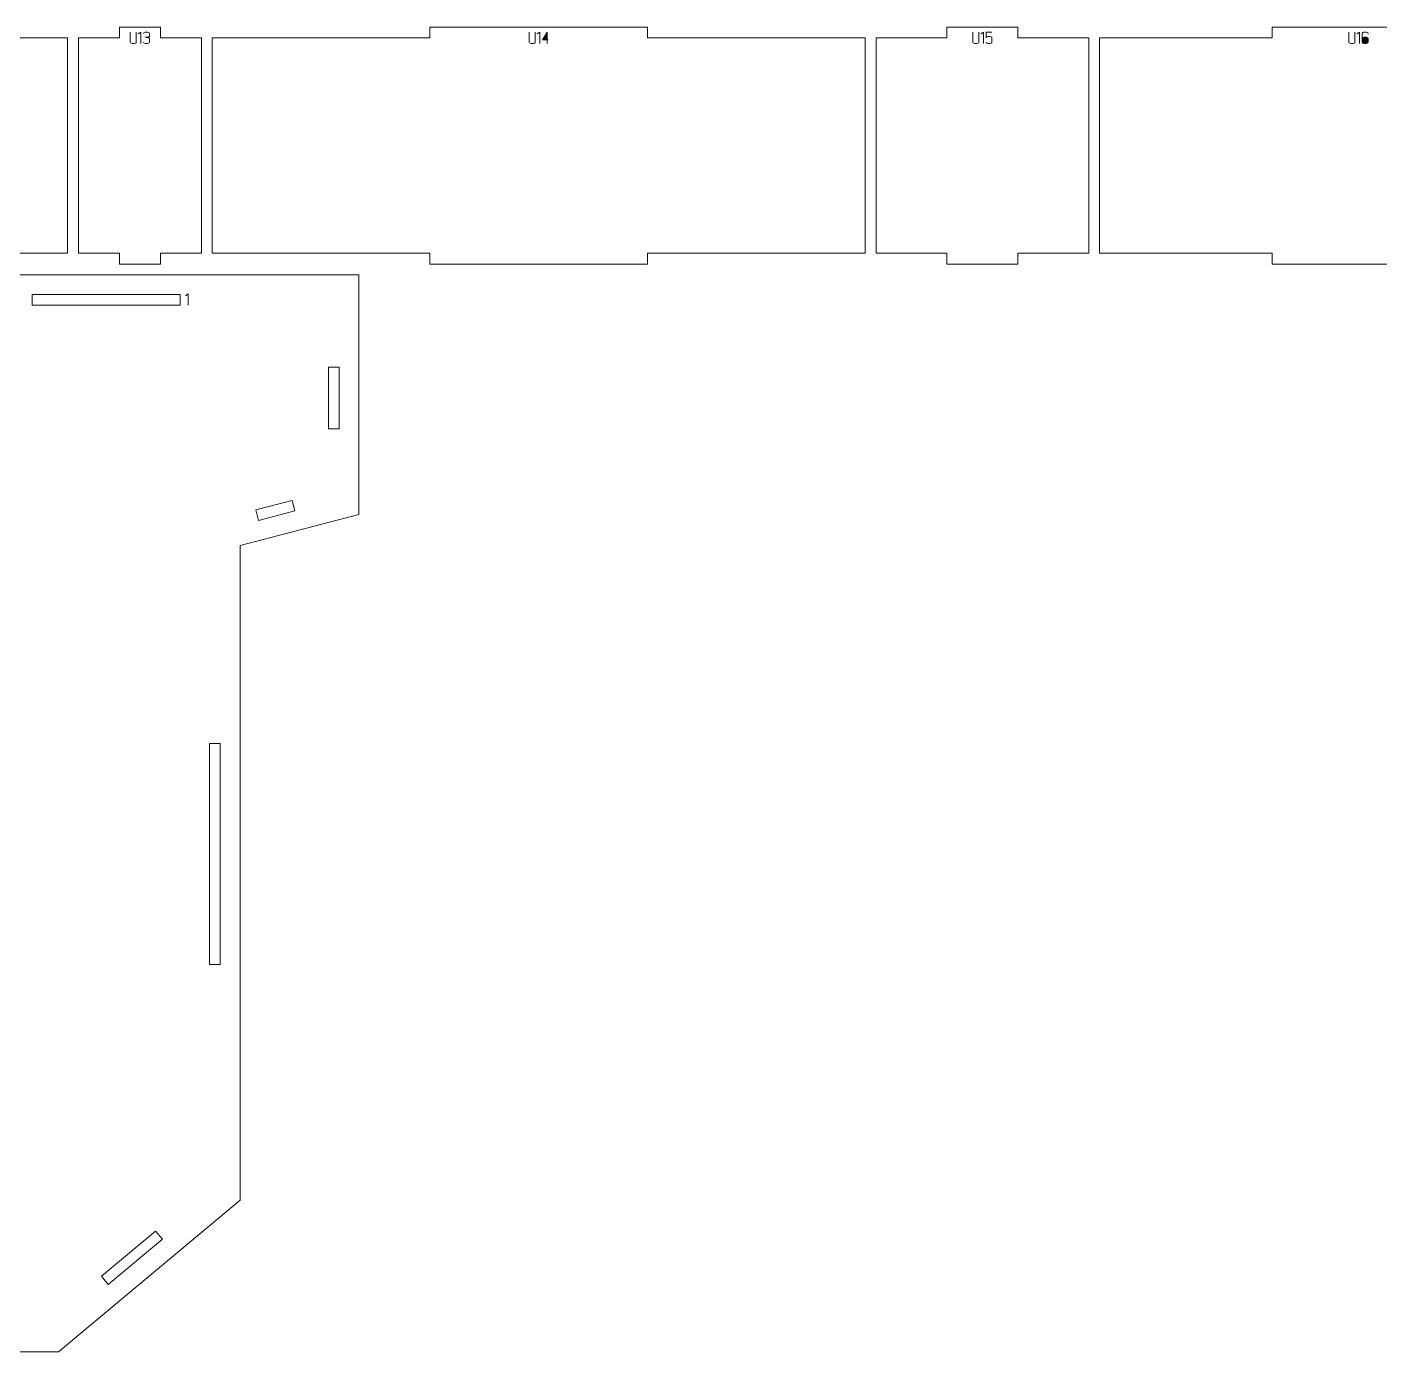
# Model space of a CAD drawing. Header units: centimetres. Extents: x -249 to 275, y -506 to 461.
# Drawn here: x 124.85 to 162.53, y -170.03 to -133.13 of the extents above; entities that cross this region are included whole.
import ezdxf

# ---------------------------------------------------------------- set-up
doc = ezdxf.new("R2010")
doc.units = ezdxf.units.CM
doc.header["$MEASUREMENT"] = 0
doc.layers.add('Capa 1', color=7, linetype='Continuous')

msp = doc.modelspace()

# ---------------------------------------------------------------- hatches: boundary and pattern name
at = {"layer": 'Capa 1', "true_color": 0x3e4095}
h = msp.add_hatch(color=175, dxfattribs=at)
edge = h.paths.add_edge_path()
edge.add_spline(control_points=[(127.88697, -133.54808), (127.88697, -133.55786), (127.8791, -133.56619), (127.86335, -133.57307), (127.84761, -133.57995), (127.82796, -133.58339), (127.80442, -133.58339), (127.78088, -133.58339), (127.76123, -133.57995), (127.74549, -133.57307), (127.72974, -133.56619), (127.72187, -133.55786), (127.72187, -133.54808), (127.72187, -133.54808), (127.72187, -133.26832), (127.72187, -133.26832), (127.72187, -133.26832), (127.72187, -133.54808), (127.72187, -133.54808), (127.72187, -133.55786), (127.72974, -133.56619), (127.74549, -133.57307), (127.76123, -133.57995), (127.78088, -133.58339), (127.80442, -133.58339), (127.82796, -133.58339), (127.84761, -133.57995), (127.86335, -133.57307), (127.8791, -133.56619), (127.88697, -133.55786), (127.88697, -133.54808), (127.88697, -133.54808), (127.88697, -133.26832), (127.88697, -133.26832), (127.88697, -133.26832), (127.88697, -133.54808), (127.88697, -133.54808)], knot_values=[0, 0, 0, 0, 0.08333333, 0.08333333, 0.08333333, 0.16666667, 0.16666667, 0.16666667, 0.25, 0.25, 0.25, 0.33333333, 0.33333333, 0.33333333, 0.41666667, 0.41666667, 0.41666667, 0.5, 0.5, 0.5, 0.58333333, 0.58333333, 0.58333333, 0.66666667, 0.66666667, 0.66666667, 0.75, 0.75, 0.75, 0.83333333, 0.83333333, 0.83333333, 0.91666667, 0.91666667, 0.91666667, 1, 1, 1, 1], degree=3, periodic=1)
h = msp.add_hatch(color=175, dxfattribs=at)
edge = h.paths.add_edge_path()
edge.add_spline(control_points=[(128.01813, -133.26649), (128.01813, -133.26649), (127.942, -133.31923), (127.942, -133.31923), (127.942, -133.31923), (128.01813, -133.26649), (128.01813, -133.26649), (128.01813, -133.26649), (128.01813, -133.58339), (128.01813, -133.58339), (128.01813, -133.58339), (128.01813, -133.26649), (128.01813, -133.26649)], knot_values=[0, 0, 0, 0, 0.25, 0.25, 0.25, 0.5, 0.5, 0.5, 0.75, 0.75, 0.75, 1, 1, 1, 1], degree=3, periodic=1)
h = msp.add_hatch(color=175, dxfattribs=at)
edge = h.paths.add_edge_path()
edge.add_spline(control_points=[(128.17131, -133.58339), (128.14777, -133.58339), (128.12812, -133.57995), (128.11238, -133.57307), (128.09663, -133.56619), (128.08876, -133.55786), (128.08876, -133.54808), (128.08876, -133.55786), (128.09663, -133.56619), (128.11238, -133.57307), (128.12812, -133.57995), (128.14777, -133.58339), (128.17131, -133.58339), (128.19485, -133.58339), (128.2145, -133.57995), (128.23024, -133.57307), (128.24599, -133.56619), (128.25386, -133.55786), (128.25386, -133.54808), (128.25386, -133.54808), (128.25386, -133.44489), (128.25386, -133.44489), (128.25386, -133.43663), (128.2482, -133.42945), (128.23689, -133.42334), (128.22558, -133.41722), (128.19241, -133.41309), (128.13737, -133.41095), (128.1921, -133.40759), (128.22497, -133.40361), (128.23597, -133.39903), (128.24698, -133.39444), (128.25294, -133.38695), (128.25386, -133.37656), (128.25386, -133.37656), (128.25386, -133.30226), (128.25386, -133.30226), (128.25386, -133.29248), (128.24599, -133.28415), (128.23024, -133.27727), (128.2145, -133.27039), (128.19485, -133.26695), (128.17131, -133.26695), (128.14777, -133.26695), (128.12812, -133.27039), (128.11238, -133.27727), (128.09663, -133.28415), (128.08876, -133.29248), (128.08876, -133.30226), (128.08876, -133.29248), (128.09663, -133.28415), (128.11238, -133.27727), (128.12812, -133.27039), (128.14777, -133.26695), (128.17131, -133.26695), (128.19485, -133.26695), (128.2145, -133.27039), (128.23024, -133.27727), (128.24599, -133.28415), (128.25386, -133.29248), (128.25386, -133.30226), (128.25386, -133.30226), (128.25386, -133.37656), (128.25386, -133.37656), (128.25294, -133.38695), (128.24698, -133.39444), (128.23597, -133.39903), (128.22497, -133.40361), (128.1921, -133.40759), (128.13737, -133.41095), (128.19241, -133.41309), (128.22558, -133.41722), (128.23689, -133.42334), (128.2482, -133.42945), (128.25386, -133.43663), (128.25386, -133.44489), (128.25386, -133.44489), (128.25386, -133.54808), (128.25386, -133.54808), (128.25386, -133.55786), (128.24599, -133.56619), (128.23024, -133.57307), (128.2145, -133.57995), (128.19485, -133.58339), (128.17131, -133.58339)], knot_values=[0, 0, 0, 0, 0.03571429, 0.03571429, 0.03571429, 0.07142857, 0.07142857, 0.07142857, 0.10714286, 0.10714286, 0.10714286, 0.14285714, 0.14285714, 0.14285714, 0.17857143, 0.17857143, 0.17857143, 0.21428571, 0.21428571, 0.21428571, 0.25, 0.25, 0.25, 0.28571429, 0.28571429, 0.28571429, 0.32142857, 0.32142857, 0.32142857, 0.35714286, 0.35714286, 0.35714286, 0.39285714, 0.39285714, 0.39285714, 0.42857143, 0.42857143, 0.42857143, 0.46428571, 0.46428571, 0.46428571, 0.5, 0.5, 0.5, 0.53571429, 0.53571429, 0.53571429, 0.57142857, 0.57142857, 0.57142857, 0.60714286, 0.60714286, 0.60714286, 0.64285714, 0.64285714, 0.64285714, 0.67857143, 0.67857143, 0.67857143, 0.71428571, 0.71428571, 0.71428571, 0.75, 0.75, 0.75, 0.78571429, 0.78571429, 0.78571429, 0.82142857, 0.82142857, 0.82142857, 0.85714286, 0.85714286, 0.85714286, 0.89285714, 0.89285714, 0.89285714, 0.92857143, 0.92857143, 0.92857143, 0.96428571, 0.96428571, 0.96428571, 1, 1, 1, 1], degree=3, periodic=1)
h = msp.add_hatch(color=175, dxfattribs=at)
edge = h.paths.add_edge_path()
edge.add_spline(control_points=[(138.99909, -133.54808), (138.99909, -133.55786), (138.99122, -133.56619), (138.97547, -133.57307), (138.95973, -133.57995), (138.94008, -133.58339), (138.91654, -133.58339), (138.893, -133.58339), (138.87335, -133.57995), (138.85761, -133.57307), (138.84186, -133.56619), (138.83399, -133.55786), (138.83399, -133.54808), (138.83399, -133.54808), (138.83399, -133.26832), (138.83399, -133.26832), (138.83399, -133.26832), (138.83399, -133.54808), (138.83399, -133.54808), (138.83399, -133.55786), (138.84186, -133.56619), (138.85761, -133.57307), (138.87335, -133.57995), (138.893, -133.58339), (138.91654, -133.58339), (138.94008, -133.58339), (138.95973, -133.57995), (138.97547, -133.57307), (138.99122, -133.56619), (138.99909, -133.55786), (138.99909, -133.54808), (138.99909, -133.54808), (138.99909, -133.26832), (138.99909, -133.26832), (138.99909, -133.26832), (138.99909, -133.54808), (138.99909, -133.54808)], knot_values=[0, 0, 0, 0, 0.08333333, 0.08333333, 0.08333333, 0.16666667, 0.16666667, 0.16666667, 0.25, 0.25, 0.25, 0.33333333, 0.33333333, 0.33333333, 0.41666667, 0.41666667, 0.41666667, 0.5, 0.5, 0.5, 0.58333333, 0.58333333, 0.58333333, 0.66666667, 0.66666667, 0.66666667, 0.75, 0.75, 0.75, 0.83333333, 0.83333333, 0.83333333, 0.91666667, 0.91666667, 0.91666667, 1, 1, 1, 1], degree=3, periodic=1)
h = msp.add_hatch(color=175, dxfattribs=at)
edge = h.paths.add_edge_path()
edge.add_spline(control_points=[(139.13025, -133.26649), (139.13025, -133.26649), (139.05412, -133.31923), (139.05412, -133.31923), (139.05412, -133.31923), (139.13025, -133.26649), (139.13025, -133.26649), (139.13025, -133.26649), (139.13025, -133.58339), (139.13025, -133.58339), (139.13025, -133.58339), (139.13025, -133.26649), (139.13025, -133.26649)], knot_values=[0, 0, 0, 0, 0.25, 0.25, 0.25, 0.5, 0.5, 0.5, 0.75, 0.75, 0.75, 1, 1, 1, 1], degree=3, periodic=1)
h = msp.add_hatch(color=175, dxfattribs=at)
edge = h.paths.add_edge_path()
edge.add_spline(control_points=[(139.33067, -133.47883), (139.33067, -133.47883), (139.33067, -133.26649), (139.33067, -133.26649), (139.33067, -133.26649), (139.20088, -133.47883), (139.20088, -133.47883), (139.20088, -133.47883), (139.33067, -133.47883), (139.33067, -133.47883)], knot_values=[0, 0, 0, 0, 0.33333333, 0.33333333, 0.33333333, 0.66666667, 0.66666667, 0.66666667, 1, 1, 1, 1], degree=3, periodic=1)
h = msp.add_hatch(color=175, dxfattribs=at)
edge = h.paths.add_edge_path()
edge.add_spline(control_points=[(139.33067, -133.47883), (139.33067, -133.47883), (139.33067, -133.58339), (139.33067, -133.58339), (139.33067, -133.58339), (139.33067, -133.47883), (139.33067, -133.47883), (139.33067, -133.47883), (139.20088, -133.47883), (139.20088, -133.47883), (139.20088, -133.47883), (139.33067, -133.26649), (139.33067, -133.26649), (139.33067, -133.26649), (139.33067, -133.47883), (139.33067, -133.47883), (139.33067, -133.47883), (139.36048, -133.47883), (139.36048, -133.47883), (139.36048, -133.47883), (139.33067, -133.47883), (139.33067, -133.47883)], knot_values=[0, 0, 0, 0, 0.14285714, 0.14285714, 0.14285714, 0.28571429, 0.28571429, 0.28571429, 0.42857143, 0.42857143, 0.42857143, 0.57142857, 0.57142857, 0.57142857, 0.71428571, 0.71428571, 0.71428571, 0.85714286, 0.85714286, 0.85714286, 1, 1, 1, 1], degree=3, periodic=1)
h = msp.add_hatch(color=175, dxfattribs=at)
edge = h.paths.add_edge_path()
edge.add_spline(control_points=[(151.35347, -133.54808), (151.35347, -133.55786), (151.3456, -133.56619), (151.32985, -133.57307), (151.31411, -133.57995), (151.29446, -133.58339), (151.27092, -133.58339), (151.24738, -133.58339), (151.22773, -133.57995), (151.21199, -133.57307), (151.19624, -133.56619), (151.18837, -133.55786), (151.18837, -133.54808), (151.18837, -133.54808), (151.18837, -133.26832), (151.18837, -133.26832), (151.18837, -133.26832), (151.18837, -133.54808), (151.18837, -133.54808), (151.18837, -133.55786), (151.19624, -133.56619), (151.21199, -133.57307), (151.22773, -133.57995), (151.24738, -133.58339), (151.27092, -133.58339), (151.29446, -133.58339), (151.31411, -133.57995), (151.32985, -133.57307), (151.3456, -133.56619), (151.35347, -133.55786), (151.35347, -133.54808), (151.35347, -133.54808), (151.35347, -133.26832), (151.35347, -133.26832), (151.35347, -133.26832), (151.35347, -133.54808), (151.35347, -133.54808)], knot_values=[0, 0, 0, 0, 0.08333333, 0.08333333, 0.08333333, 0.16666667, 0.16666667, 0.16666667, 0.25, 0.25, 0.25, 0.33333333, 0.33333333, 0.33333333, 0.41666667, 0.41666667, 0.41666667, 0.5, 0.5, 0.5, 0.58333333, 0.58333333, 0.58333333, 0.66666667, 0.66666667, 0.66666667, 0.75, 0.75, 0.75, 0.83333333, 0.83333333, 0.83333333, 0.91666667, 0.91666667, 0.91666667, 1, 1, 1, 1], degree=3, periodic=1)
h = msp.add_hatch(color=175, dxfattribs=at)
edge = h.paths.add_edge_path()
edge.add_spline(control_points=[(151.48463, -133.26649), (151.48463, -133.26649), (151.4085, -133.31923), (151.4085, -133.31923), (151.4085, -133.31923), (151.48463, -133.26649), (151.48463, -133.26649), (151.48463, -133.26649), (151.48463, -133.58339), (151.48463, -133.58339), (151.48463, -133.58339), (151.48463, -133.26649), (151.48463, -133.26649)], knot_values=[0, 0, 0, 0, 0.25, 0.25, 0.25, 0.5, 0.5, 0.5, 0.75, 0.75, 0.75, 1, 1, 1, 1], degree=3, periodic=1)
h = msp.add_hatch(color=175, dxfattribs=at)
edge = h.paths.add_edge_path()
edge.add_spline(control_points=[(151.63781, -133.58339), (151.61427, -133.58339), (151.59462, -133.57995), (151.57888, -133.57307), (151.56313, -133.56619), (151.55526, -133.55786), (151.55526, -133.54808), (151.55526, -133.55786), (151.56313, -133.56619), (151.57888, -133.57307), (151.59462, -133.57995), (151.61427, -133.58339), (151.63781, -133.58339), (151.66135, -133.58339), (151.681, -133.57995), (151.69674, -133.57307), (151.71249, -133.56619), (151.72036, -133.55786), (151.72036, -133.54808), (151.72036, -133.54808), (151.72036, -133.42242), (151.72036, -133.42242), (151.72036, -133.41263), (151.71249, -133.4043), (151.69674, -133.39742), (151.681, -133.39054), (151.66135, -133.3871), (151.63781, -133.3871), (151.61641, -133.38894), (151.5999, -133.39139), (151.58828, -133.39444), (151.57666, -133.3975), (151.56566, -133.40683), (151.55526, -133.42242), (151.55526, -133.42242), (151.55526, -133.26695), (151.55526, -133.26695), (151.55526, -133.26695), (151.71486, -133.26695), (151.71486, -133.26695), (151.71486, -133.26695), (151.55526, -133.26695), (151.55526, -133.26695), (151.55526, -133.26695), (151.55526, -133.42242), (151.55526, -133.42242), (151.56566, -133.40683), (151.57666, -133.3975), (151.58828, -133.39444), (151.5999, -133.39139), (151.61641, -133.38894), (151.63781, -133.3871), (151.66135, -133.3871), (151.681, -133.39054), (151.69674, -133.39742), (151.71249, -133.4043), (151.72036, -133.41263), (151.72036, -133.42242), (151.72036, -133.42242), (151.72036, -133.54808), (151.72036, -133.54808), (151.72036, -133.55786), (151.71249, -133.56619), (151.69674, -133.57307), (151.681, -133.57995), (151.66135, -133.58339), (151.63781, -133.58339)], knot_values=[0, 0, 0, 0, 0.04545455, 0.04545455, 0.04545455, 0.09090909, 0.09090909, 0.09090909, 0.13636364, 0.13636364, 0.13636364, 0.18181818, 0.18181818, 0.18181818, 0.22727273, 0.22727273, 0.22727273, 0.27272727, 0.27272727, 0.27272727, 0.31818182, 0.31818182, 0.31818182, 0.36363636, 0.36363636, 0.36363636, 0.40909091, 0.40909091, 0.40909091, 0.45454545, 0.45454545, 0.45454545, 0.5, 0.5, 0.5, 0.54545455, 0.54545455, 0.54545455, 0.59090909, 0.59090909, 0.59090909, 0.63636364, 0.63636364, 0.63636364, 0.68181818, 0.68181818, 0.68181818, 0.72727273, 0.72727273, 0.72727273, 0.77272727, 0.77272727, 0.77272727, 0.81818182, 0.81818182, 0.81818182, 0.86363636, 0.86363636, 0.86363636, 0.90909091, 0.90909091, 0.90909091, 0.95454545, 0.95454545, 0.95454545, 1, 1, 1, 1], degree=3, periodic=1)
h = msp.add_hatch(color=175, dxfattribs=at)
edge = h.paths.add_edge_path()
edge.add_spline(control_points=[(161.8294, -133.54808), (161.8294, -133.55786), (161.82153, -133.56619), (161.80578, -133.57307), (161.79004, -133.57995), (161.77039, -133.58339), (161.74685, -133.58339), (161.72331, -133.58339), (161.70366, -133.57995), (161.68792, -133.57307), (161.67217, -133.56619), (161.6643, -133.55786), (161.6643, -133.54808), (161.6643, -133.54808), (161.6643, -133.26832), (161.6643, -133.26832), (161.6643, -133.26832), (161.6643, -133.54808), (161.6643, -133.54808), (161.6643, -133.55786), (161.67217, -133.56619), (161.68792, -133.57307), (161.70366, -133.57995), (161.72331, -133.58339), (161.74685, -133.58339), (161.77039, -133.58339), (161.79004, -133.57995), (161.80578, -133.57307), (161.82153, -133.56619), (161.8294, -133.55786), (161.8294, -133.54808), (161.8294, -133.54808), (161.8294, -133.26832), (161.8294, -133.26832), (161.8294, -133.26832), (161.8294, -133.54808), (161.8294, -133.54808)], knot_values=[0, 0, 0, 0, 0.08333333, 0.08333333, 0.08333333, 0.16666667, 0.16666667, 0.16666667, 0.25, 0.25, 0.25, 0.33333333, 0.33333333, 0.33333333, 0.41666667, 0.41666667, 0.41666667, 0.5, 0.5, 0.5, 0.58333333, 0.58333333, 0.58333333, 0.66666667, 0.66666667, 0.66666667, 0.75, 0.75, 0.75, 0.83333333, 0.83333333, 0.83333333, 0.91666667, 0.91666667, 0.91666667, 1, 1, 1, 1], degree=3, periodic=1)
h = msp.add_hatch(color=175, dxfattribs=at)
edge = h.paths.add_edge_path()
edge.add_spline(control_points=[(161.96056, -133.26649), (161.96056, -133.26649), (161.88443, -133.31923), (161.88443, -133.31923), (161.88443, -133.31923), (161.96056, -133.26649), (161.96056, -133.26649), (161.96056, -133.26649), (161.96056, -133.58339), (161.96056, -133.58339), (161.96056, -133.58339), (161.96056, -133.26649), (161.96056, -133.26649)], knot_values=[0, 0, 0, 0, 0.25, 0.25, 0.25, 0.5, 0.5, 0.5, 0.75, 0.75, 0.75, 1, 1, 1, 1], degree=3, periodic=1)
h = msp.add_hatch(color=175, dxfattribs=at)
edge = h.paths.add_edge_path()
edge.add_spline(control_points=[(162.11374, -133.58339), (162.0902, -133.58339), (162.07055, -133.57995), (162.05481, -133.57307), (162.03906, -133.56619), (162.03119, -133.55786), (162.03119, -133.54808), (162.03119, -133.54808), (162.03119, -133.44122), (162.03119, -133.44122), (162.03119, -133.44122), (162.03119, -133.30226), (162.03119, -133.30226), (162.03119, -133.29248), (162.03906, -133.28415), (162.05481, -133.27727), (162.07055, -133.27039), (162.0902, -133.26695), (162.11374, -133.26695), (162.13728, -133.26695), (162.15693, -133.27039), (162.17267, -133.27727), (162.18842, -133.28415), (162.19629, -133.29248), (162.19629, -133.30226), (162.19629, -133.30226), (162.19629, -133.32794), (162.19629, -133.32794), (162.19629, -133.32794), (162.19629, -133.30226), (162.19629, -133.30226), (162.19629, -133.29248), (162.18842, -133.28415), (162.17267, -133.27727), (162.15693, -133.27039), (162.13728, -133.26695), (162.11374, -133.26695), (162.0902, -133.26695), (162.07055, -133.27039), (162.05481, -133.27727), (162.03906, -133.28415), (162.03119, -133.29248), (162.03119, -133.30226), (162.03119, -133.30226), (162.03119, -133.44122), (162.03119, -133.44122), (162.03119, -133.43205), (162.04074, -133.42387), (162.05985, -133.41669), (162.07896, -133.4095), (162.09692, -133.40591), (162.11374, -133.40591), (162.13728, -133.40591), (162.15693, -133.40935), (162.17267, -133.41623), (162.18842, -133.42311), (162.19629, -133.43144), (162.19629, -133.44122), (162.19629, -133.44122), (162.19629, -133.54808), (162.19629, -133.54808), (162.19629, -133.55786), (162.18842, -133.56619), (162.17267, -133.57307), (162.15693, -133.57995), (162.13728, -133.58339), (162.11374, -133.58339)], knot_values=[0, 0, 0, 0, 0.04545455, 0.04545455, 0.04545455, 0.09090909, 0.09090909, 0.09090909, 0.13636364, 0.13636364, 0.13636364, 0.18181818, 0.18181818, 0.18181818, 0.22727273, 0.22727273, 0.22727273, 0.27272727, 0.27272727, 0.27272727, 0.31818182, 0.31818182, 0.31818182, 0.36363636, 0.36363636, 0.36363636, 0.40909091, 0.40909091, 0.40909091, 0.45454545, 0.45454545, 0.45454545, 0.5, 0.5, 0.5, 0.54545455, 0.54545455, 0.54545455, 0.59090909, 0.59090909, 0.59090909, 0.63636364, 0.63636364, 0.63636364, 0.68181818, 0.68181818, 0.68181818, 0.72727273, 0.72727273, 0.72727273, 0.77272727, 0.77272727, 0.77272727, 0.81818182, 0.81818182, 0.81818182, 0.86363636, 0.86363636, 0.86363636, 0.90909091, 0.90909091, 0.90909091, 0.95454545, 0.95454545, 0.95454545, 1, 1, 1, 1], degree=3, periodic=1)
h = msp.add_hatch(color=175, dxfattribs=at)
edge = h.paths.add_edge_path()
edge.add_spline(control_points=[(162.03119, -133.54808), (162.03119, -133.55786), (162.03906, -133.56619), (162.05481, -133.57307), (162.07055, -133.57995), (162.0902, -133.58339), (162.11374, -133.58339), (162.13728, -133.58339), (162.15693, -133.57995), (162.17267, -133.57307), (162.18842, -133.56619), (162.19629, -133.55786), (162.19629, -133.54808), (162.19629, -133.54808), (162.19629, -133.44122), (162.19629, -133.44122), (162.19629, -133.43144), (162.18842, -133.42311), (162.17267, -133.41623), (162.15693, -133.40935), (162.13728, -133.40591), (162.11374, -133.40591), (162.09692, -133.40591), (162.07896, -133.4095), (162.05985, -133.41669), (162.04074, -133.42387), (162.03119, -133.43205), (162.03119, -133.44122), (162.03119, -133.44122), (162.03119, -133.54808), (162.03119, -133.54808)], knot_values=[0, 0, 0, 0, 0.1, 0.1, 0.1, 0.2, 0.2, 0.2, 0.3, 0.3, 0.3, 0.4, 0.4, 0.4, 0.5, 0.5, 0.5, 0.6, 0.6, 0.6, 0.7, 0.7, 0.7, 0.8, 0.8, 0.8, 0.9, 0.9, 0.9, 1, 1, 1, 1], degree=3, periodic=1)
h = msp.add_hatch(color=175, dxfattribs=at)
edge = h.paths.add_edge_path()
edge.add_spline(control_points=[(129.33353, -140.55782), (129.33353, -140.55782), (129.2574, -140.61056), (129.2574, -140.61056), (129.2574, -140.61056), (129.33353, -140.55782), (129.33353, -140.55782), (129.33353, -140.55782), (129.33353, -140.87472), (129.33353, -140.87472), (129.33353, -140.87472), (129.33353, -140.55782), (129.33353, -140.55782)], knot_values=[0, 0, 0, 0, 0.25, 0.25, 0.25, 0.5, 0.5, 0.5, 0.75, 0.75, 0.75, 1, 1, 1, 1], degree=3, periodic=1)

# ---------------------------------------------------------------- linework, layer by layer
at = {"layer": 'Capa 1', "color": 240, "lineweight": 20}
for points in [[(120.80563, -133.42619), (120.80563, -133.42619), (120.80563, -139.42619), (120.80563, -139.42619), (120.80563, -139.42619), (122.52858, -139.42619), (122.52858, -139.42619), (122.52858, -139.42619), (122.52858, -139.72619), (122.52858, -139.72619), (122.52858, -139.72619), (124.25153, -139.72619), (124.25153, -139.72619), (124.25153, -139.72619), (124.25153, -139.42619), (124.25153, -139.42619), (124.25153, -139.42619), (125.97448, -139.42619), (125.97448, -139.42619), (125.97448, -139.42619), (125.97448, -133.42619), (125.97448, -133.42619), (125.97448, -133.42619), (124.25153, -133.42619), (124.25153, -133.42619), (124.25153, -133.42619), (124.25153, -133.12619), (124.25153, -133.12619), (124.25153, -133.12619), (122.52858, -133.12619), (122.52858, -133.12619), (122.52858, -133.12619), (122.52858, -133.42619), (122.52858, -133.42619), (122.52858, -133.42619), (120.80563, -133.42619), (120.80563, -133.42619)], [(126.27448, -133.42619), (126.27448, -133.42619), (126.27448, -139.42619), (126.27448, -139.42619), (126.27448, -139.42619), (127.41673, -139.42619), (127.41673, -139.42619), (127.41673, -139.42619), (127.41673, -139.72619), (127.41673, -139.72619), (127.41673, -139.72619), (128.55899, -139.72619), (128.55899, -139.72619), (128.55899, -139.72619), (128.55899, -139.42619), (128.55899, -139.42619), (128.55899, -139.42619), (129.70125, -139.42619), (129.70125, -139.42619), (129.70125, -139.42619), (129.70125, -133.42619), (129.70125, -133.42619), (129.70125, -133.42619), (128.55899, -133.42619), (128.55899, -133.42619), (128.55899, -133.42619), (128.55899, -133.12619), (128.55899, -133.12619), (128.55899, -133.12619), (127.41673, -133.12619), (127.41673, -133.12619), (127.41673, -133.12619), (127.41673, -133.42619), (127.41673, -133.42619), (127.41673, -133.42619), (126.27448, -133.42619), (126.27448, -133.42619)], [(130.00125, -133.42619), (130.00125, -133.42619), (130.00125, -139.42619), (130.00125, -139.42619), (130.00125, -139.42619), (136.06524, -139.42619), (136.06524, -139.42619), (136.06524, -139.42619), (136.06524, -139.72619), (136.06524, -139.72619), (136.06524, -139.72619), (142.12923, -139.72619), (142.12923, -139.72619), (142.12923, -139.72619), (142.12923, -139.42619), (142.12923, -139.42619), (142.12923, -139.42619), (148.19322, -139.42619), (148.19322, -139.42619), (148.19322, -139.42619), (148.19322, -133.42619), (148.19322, -133.42619), (148.19322, -133.42619), (142.12923, -133.42619), (142.12923, -133.42619), (142.12923, -133.42619), (142.12923, -133.12619), (142.12923, -133.12619), (142.12923, -133.12619), (136.06524, -133.12619), (136.06524, -133.12619), (136.06524, -133.12619), (136.06524, -133.42619), (136.06524, -133.42619), (136.06524, -133.42619), (130.00125, -133.42619), (130.00125, -133.42619)], [(148.49322, -133.42619), (148.49322, -133.42619), (148.49322, -139.42619), (148.49322, -139.42619), (148.49322, -139.42619), (150.46732, -139.42619), (150.46732, -139.42619), (150.46732, -139.42619), (150.46732, -139.72619), (150.46732, -139.72619), (150.46732, -139.72619), (152.44142, -139.72619), (152.44142, -139.72619), (152.44142, -139.72619), (152.44142, -139.42619), (152.44142, -139.42619), (152.44142, -139.42619), (154.41552, -139.42619), (154.41552, -139.42619), (154.41552, -139.42619), (154.41552, -133.42619), (154.41552, -133.42619), (154.41552, -133.42619), (152.44142, -133.42619), (152.44142, -133.42619), (152.44142, -133.42619), (152.44142, -133.12619), (152.44142, -133.12619), (152.44142, -133.12619), (150.46732, -133.12619), (150.46732, -133.12619), (150.46732, -133.12619), (150.46732, -133.42619), (150.46732, -133.42619), (150.46732, -133.42619), (148.49322, -133.42619), (148.49322, -133.42619)], [(154.71552, -133.42619), (154.71552, -133.42619), (154.71552, -139.42619), (154.71552, -139.42619), (154.71552, -139.42619), (159.52538, -139.42619), (159.52538, -139.42619), (159.52538, -139.42619), (159.52538, -139.72619), (159.52538, -139.72619), (159.52538, -139.72619), (164.33523, -139.72619), (164.33523, -139.72619), (164.33523, -139.72619), (164.33523, -139.42619), (164.33523, -139.42619), (164.33523, -139.42619), (169.14508, -139.42619), (169.14508, -139.42619), (169.14508, -139.42619), (169.14508, -133.42619), (169.14508, -133.42619), (169.14508, -133.42619), (164.33523, -133.42619), (164.33523, -133.42619), (164.33523, -133.42619), (164.33523, -133.12619), (164.33523, -133.12619), (164.33523, -133.12619), (159.52538, -133.12619), (159.52538, -133.12619), (159.52538, -133.12619), (159.52538, -133.42619), (159.52538, -133.42619), (159.52538, -133.42619), (154.71552, -133.42619), (154.71552, -133.42619)]]:
    msp.add_open_spline(points, degree=3, knots=[0, 0, 0, 0, 0.08333333, 0.08333333, 0.08333333, 0.16666667, 0.16666667, 0.16666667, 0.25, 0.25, 0.25, 0.33333333, 0.33333333, 0.33333333, 0.41666667, 0.41666667, 0.41666667, 0.5, 0.5, 0.5, 0.58333333, 0.58333333, 0.58333333, 0.66666667, 0.66666667, 0.66666667, 0.75, 0.75, 0.75, 0.83333333, 0.83333333, 0.83333333, 0.91666667, 0.91666667, 0.91666667, 1, 1, 1, 1], dxfattribs=at)
at = {"layer": 'Capa 1', "color": 114, "lineweight": 9}
for points, knots in [([(127.88697, -133.54808), (127.88697, -133.55786), (127.8791, -133.56619), (127.86335, -133.57307), (127.84761, -133.57995), (127.82796, -133.58339), (127.80442, -133.58339), (127.78088, -133.58339), (127.76123, -133.57995), (127.74549, -133.57307), (127.72974, -133.56619), (127.72187, -133.55786), (127.72187, -133.54808), (127.72187, -133.54808), (127.72187, -133.26832), (127.72187, -133.26832), (127.72187, -133.26832), (127.72187, -133.54808), (127.72187, -133.54808), (127.72187, -133.55786), (127.72974, -133.56619), (127.74549, -133.57307), (127.76123, -133.57995), (127.78088, -133.58339), (127.80442, -133.58339), (127.82796, -133.58339), (127.84761, -133.57995), (127.86335, -133.57307), (127.8791, -133.56619), (127.88697, -133.55786), (127.88697, -133.54808), (127.88697, -133.54808), (127.88697, -133.26832), (127.88697, -133.26832), (127.88697, -133.26832), (127.88697, -133.54808), (127.88697, -133.54808)], [0, 0, 0, 0, 0.08333333, 0.08333333, 0.08333333, 0.16666667, 0.16666667, 0.16666667, 0.25, 0.25, 0.25, 0.33333333, 0.33333333, 0.33333333, 0.41666667, 0.41666667, 0.41666667, 0.5, 0.5, 0.5, 0.58333333, 0.58333333, 0.58333333, 0.66666667, 0.66666667, 0.66666667, 0.75, 0.75, 0.75, 0.83333333, 0.83333333, 0.83333333, 0.91666667, 0.91666667, 0.91666667, 1, 1, 1, 1]), ([(128.01813, -133.26649), (128.01813, -133.26649), (127.942, -133.31923), (127.942, -133.31923), (127.942, -133.31923), (128.01813, -133.26649), (128.01813, -133.26649), (128.01813, -133.26649), (128.01813, -133.58339), (128.01813, -133.58339), (128.01813, -133.58339), (128.01813, -133.26649), (128.01813, -133.26649)], [0, 0, 0, 0, 0.25, 0.25, 0.25, 0.5, 0.5, 0.5, 0.75, 0.75, 0.75, 1, 1, 1, 1]), ([(128.17131, -133.58339), (128.14777, -133.58339), (128.12812, -133.57995), (128.11238, -133.57307), (128.09663, -133.56619), (128.08876, -133.55786), (128.08876, -133.54808), (128.08876, -133.55786), (128.09663, -133.56619), (128.11238, -133.57307), (128.12812, -133.57995), (128.14777, -133.58339), (128.17131, -133.58339), (128.19485, -133.58339), (128.2145, -133.57995), (128.23024, -133.57307), (128.24599, -133.56619), (128.25386, -133.55786), (128.25386, -133.54808), (128.25386, -133.54808), (128.25386, -133.44489), (128.25386, -133.44489), (128.25386, -133.43663), (128.2482, -133.42945), (128.23689, -133.42334), (128.22558, -133.41722), (128.19241, -133.41309), (128.13737, -133.41095), (128.1921, -133.40759), (128.22497, -133.40361), (128.23597, -133.39903), (128.24698, -133.39444), (128.25294, -133.38695), (128.25386, -133.37656), (128.25386, -133.37656), (128.25386, -133.30226), (128.25386, -133.30226), (128.25386, -133.29248), (128.24599, -133.28415), (128.23024, -133.27727), (128.2145, -133.27039), (128.19485, -133.26695), (128.17131, -133.26695), (128.14777, -133.26695), (128.12812, -133.27039), (128.11238, -133.27727), (128.09663, -133.28415), (128.08876, -133.29248), (128.08876, -133.30226), (128.08876, -133.29248), (128.09663, -133.28415), (128.11238, -133.27727), (128.12812, -133.27039), (128.14777, -133.26695), (128.17131, -133.26695), (128.19485, -133.26695), (128.2145, -133.27039), (128.23024, -133.27727), (128.24599, -133.28415), (128.25386, -133.29248), (128.25386, -133.30226), (128.25386, -133.30226), (128.25386, -133.37656), (128.25386, -133.37656), (128.25294, -133.38695), (128.24698, -133.39444), (128.23597, -133.39903), (128.22497, -133.40361), (128.1921, -133.40759), (128.13737, -133.41095), (128.19241, -133.41309), (128.22558, -133.41722), (128.23689, -133.42334), (128.2482, -133.42945), (128.25386, -133.43663), (128.25386, -133.44489), (128.25386, -133.44489), (128.25386, -133.54808), (128.25386, -133.54808), (128.25386, -133.55786), (128.24599, -133.56619), (128.23024, -133.57307), (128.2145, -133.57995), (128.19485, -133.58339), (128.17131, -133.58339)], [0, 0, 0, 0, 0.03571429, 0.03571429, 0.03571429, 0.07142857, 0.07142857, 0.07142857, 0.10714286, 0.10714286, 0.10714286, 0.14285714, 0.14285714, 0.14285714, 0.17857143, 0.17857143, 0.17857143, 0.21428571, 0.21428571, 0.21428571, 0.25, 0.25, 0.25, 0.28571429, 0.28571429, 0.28571429, 0.32142857, 0.32142857, 0.32142857, 0.35714286, 0.35714286, 0.35714286, 0.39285714, 0.39285714, 0.39285714, 0.42857143, 0.42857143, 0.42857143, 0.46428571, 0.46428571, 0.46428571, 0.5, 0.5, 0.5, 0.53571429, 0.53571429, 0.53571429, 0.57142857, 0.57142857, 0.57142857, 0.60714286, 0.60714286, 0.60714286, 0.64285714, 0.64285714, 0.64285714, 0.67857143, 0.67857143, 0.67857143, 0.71428571, 0.71428571, 0.71428571, 0.75, 0.75, 0.75, 0.78571429, 0.78571429, 0.78571429, 0.82142857, 0.82142857, 0.82142857, 0.85714286, 0.85714286, 0.85714286, 0.89285714, 0.89285714, 0.89285714, 0.92857143, 0.92857143, 0.92857143, 0.96428571, 0.96428571, 0.96428571, 1, 1, 1, 1]), ([(138.99909, -133.54808), (138.99909, -133.55786), (138.99122, -133.56619), (138.97547, -133.57307), (138.95973, -133.57995), (138.94008, -133.58339), (138.91654, -133.58339), (138.893, -133.58339), (138.87335, -133.57995), (138.85761, -133.57307), (138.84186, -133.56619), (138.83399, -133.55786), (138.83399, -133.54808), (138.83399, -133.54808), (138.83399, -133.26832), (138.83399, -133.26832), (138.83399, -133.26832), (138.83399, -133.54808), (138.83399, -133.54808), (138.83399, -133.55786), (138.84186, -133.56619), (138.85761, -133.57307), (138.87335, -133.57995), (138.893, -133.58339), (138.91654, -133.58339), (138.94008, -133.58339), (138.95973, -133.57995), (138.97547, -133.57307), (138.99122, -133.56619), (138.99909, -133.55786), (138.99909, -133.54808), (138.99909, -133.54808), (138.99909, -133.26832), (138.99909, -133.26832), (138.99909, -133.26832), (138.99909, -133.54808), (138.99909, -133.54808)], [0, 0, 0, 0, 0.08333333, 0.08333333, 0.08333333, 0.16666667, 0.16666667, 0.16666667, 0.25, 0.25, 0.25, 0.33333333, 0.33333333, 0.33333333, 0.41666667, 0.41666667, 0.41666667, 0.5, 0.5, 0.5, 0.58333333, 0.58333333, 0.58333333, 0.66666667, 0.66666667, 0.66666667, 0.75, 0.75, 0.75, 0.83333333, 0.83333333, 0.83333333, 0.91666667, 0.91666667, 0.91666667, 1, 1, 1, 1]), ([(139.13025, -133.26649), (139.13025, -133.26649), (139.05412, -133.31923), (139.05412, -133.31923), (139.05412, -133.31923), (139.13025, -133.26649), (139.13025, -133.26649), (139.13025, -133.26649), (139.13025, -133.58339), (139.13025, -133.58339), (139.13025, -133.58339), (139.13025, -133.26649), (139.13025, -133.26649)], [0, 0, 0, 0, 0.25, 0.25, 0.25, 0.5, 0.5, 0.5, 0.75, 0.75, 0.75, 1, 1, 1, 1]), ([(139.33067, -133.47883), (139.33067, -133.47883), (139.33067, -133.26649), (139.33067, -133.26649), (139.33067, -133.26649), (139.20088, -133.47883), (139.20088, -133.47883), (139.20088, -133.47883), (139.33067, -133.47883), (139.33067, -133.47883)], [0, 0, 0, 0, 0.33333333, 0.33333333, 0.33333333, 0.66666667, 0.66666667, 0.66666667, 1, 1, 1, 1]), ([(139.33067, -133.47883), (139.33067, -133.47883), (139.33067, -133.58339), (139.33067, -133.58339), (139.33067, -133.58339), (139.33067, -133.47883), (139.33067, -133.47883), (139.33067, -133.47883), (139.20088, -133.47883), (139.20088, -133.47883), (139.20088, -133.47883), (139.33067, -133.26649), (139.33067, -133.26649), (139.33067, -133.26649), (139.33067, -133.47883), (139.33067, -133.47883), (139.33067, -133.47883), (139.36048, -133.47883), (139.36048, -133.47883), (139.36048, -133.47883), (139.33067, -133.47883), (139.33067, -133.47883)], [0, 0, 0, 0, 0.14285714, 0.14285714, 0.14285714, 0.28571429, 0.28571429, 0.28571429, 0.42857143, 0.42857143, 0.42857143, 0.57142857, 0.57142857, 0.57142857, 0.71428571, 0.71428571, 0.71428571, 0.85714286, 0.85714286, 0.85714286, 1, 1, 1, 1]), ([(151.35347, -133.54808), (151.35347, -133.55786), (151.3456, -133.56619), (151.32985, -133.57307), (151.31411, -133.57995), (151.29446, -133.58339), (151.27092, -133.58339), (151.24738, -133.58339), (151.22773, -133.57995), (151.21199, -133.57307), (151.19624, -133.56619), (151.18837, -133.55786), (151.18837, -133.54808), (151.18837, -133.54808), (151.18837, -133.26832), (151.18837, -133.26832), (151.18837, -133.26832), (151.18837, -133.54808), (151.18837, -133.54808), (151.18837, -133.55786), (151.19624, -133.56619), (151.21199, -133.57307), (151.22773, -133.57995), (151.24738, -133.58339), (151.27092, -133.58339), (151.29446, -133.58339), (151.31411, -133.57995), (151.32985, -133.57307), (151.3456, -133.56619), (151.35347, -133.55786), (151.35347, -133.54808), (151.35347, -133.54808), (151.35347, -133.26832), (151.35347, -133.26832), (151.35347, -133.26832), (151.35347, -133.54808), (151.35347, -133.54808)], [0, 0, 0, 0, 0.08333333, 0.08333333, 0.08333333, 0.16666667, 0.16666667, 0.16666667, 0.25, 0.25, 0.25, 0.33333333, 0.33333333, 0.33333333, 0.41666667, 0.41666667, 0.41666667, 0.5, 0.5, 0.5, 0.58333333, 0.58333333, 0.58333333, 0.66666667, 0.66666667, 0.66666667, 0.75, 0.75, 0.75, 0.83333333, 0.83333333, 0.83333333, 0.91666667, 0.91666667, 0.91666667, 1, 1, 1, 1]), ([(151.48463, -133.26649), (151.48463, -133.26649), (151.4085, -133.31923), (151.4085, -133.31923), (151.4085, -133.31923), (151.48463, -133.26649), (151.48463, -133.26649), (151.48463, -133.26649), (151.48463, -133.58339), (151.48463, -133.58339), (151.48463, -133.58339), (151.48463, -133.26649), (151.48463, -133.26649)], [0, 0, 0, 0, 0.25, 0.25, 0.25, 0.5, 0.5, 0.5, 0.75, 0.75, 0.75, 1, 1, 1, 1]), ([(151.63781, -133.58339), (151.61427, -133.58339), (151.59462, -133.57995), (151.57888, -133.57307), (151.56313, -133.56619), (151.55526, -133.55786), (151.55526, -133.54808), (151.55526, -133.55786), (151.56313, -133.56619), (151.57888, -133.57307), (151.59462, -133.57995), (151.61427, -133.58339), (151.63781, -133.58339), (151.66135, -133.58339), (151.681, -133.57995), (151.69674, -133.57307), (151.71249, -133.56619), (151.72036, -133.55786), (151.72036, -133.54808), (151.72036, -133.54808), (151.72036, -133.42242), (151.72036, -133.42242), (151.72036, -133.41263), (151.71249, -133.4043), (151.69674, -133.39742), (151.681, -133.39054), (151.66135, -133.3871), (151.63781, -133.3871), (151.61641, -133.38894), (151.5999, -133.39139), (151.58828, -133.39444), (151.57666, -133.3975), (151.56566, -133.40683), (151.55526, -133.42242), (151.55526, -133.42242), (151.55526, -133.26695), (151.55526, -133.26695), (151.55526, -133.26695), (151.71486, -133.26695), (151.71486, -133.26695), (151.71486, -133.26695), (151.55526, -133.26695), (151.55526, -133.26695), (151.55526, -133.26695), (151.55526, -133.42242), (151.55526, -133.42242), (151.56566, -133.40683), (151.57666, -133.3975), (151.58828, -133.39444), (151.5999, -133.39139), (151.61641, -133.38894), (151.63781, -133.3871), (151.66135, -133.3871), (151.681, -133.39054), (151.69674, -133.39742), (151.71249, -133.4043), (151.72036, -133.41263), (151.72036, -133.42242), (151.72036, -133.42242), (151.72036, -133.54808), (151.72036, -133.54808), (151.72036, -133.55786), (151.71249, -133.56619), (151.69674, -133.57307), (151.681, -133.57995), (151.66135, -133.58339), (151.63781, -133.58339)], [0, 0, 0, 0, 0.04545455, 0.04545455, 0.04545455, 0.09090909, 0.09090909, 0.09090909, 0.13636364, 0.13636364, 0.13636364, 0.18181818, 0.18181818, 0.18181818, 0.22727273, 0.22727273, 0.22727273, 0.27272727, 0.27272727, 0.27272727, 0.31818182, 0.31818182, 0.31818182, 0.36363636, 0.36363636, 0.36363636, 0.40909091, 0.40909091, 0.40909091, 0.45454545, 0.45454545, 0.45454545, 0.5, 0.5, 0.5, 0.54545455, 0.54545455, 0.54545455, 0.59090909, 0.59090909, 0.59090909, 0.63636364, 0.63636364, 0.63636364, 0.68181818, 0.68181818, 0.68181818, 0.72727273, 0.72727273, 0.72727273, 0.77272727, 0.77272727, 0.77272727, 0.81818182, 0.81818182, 0.81818182, 0.86363636, 0.86363636, 0.86363636, 0.90909091, 0.90909091, 0.90909091, 0.95454545, 0.95454545, 0.95454545, 1, 1, 1, 1]), ([(161.8294, -133.54808), (161.8294, -133.55786), (161.82153, -133.56619), (161.80578, -133.57307), (161.79004, -133.57995), (161.77039, -133.58339), (161.74685, -133.58339), (161.72331, -133.58339), (161.70366, -133.57995), (161.68792, -133.57307), (161.67217, -133.56619), (161.6643, -133.55786), (161.6643, -133.54808), (161.6643, -133.54808), (161.6643, -133.26832), (161.6643, -133.26832), (161.6643, -133.26832), (161.6643, -133.54808), (161.6643, -133.54808), (161.6643, -133.55786), (161.67217, -133.56619), (161.68792, -133.57307), (161.70366, -133.57995), (161.72331, -133.58339), (161.74685, -133.58339), (161.77039, -133.58339), (161.79004, -133.57995), (161.80578, -133.57307), (161.82153, -133.56619), (161.8294, -133.55786), (161.8294, -133.54808), (161.8294, -133.54808), (161.8294, -133.26832), (161.8294, -133.26832), (161.8294, -133.26832), (161.8294, -133.54808), (161.8294, -133.54808)], [0, 0, 0, 0, 0.08333333, 0.08333333, 0.08333333, 0.16666667, 0.16666667, 0.16666667, 0.25, 0.25, 0.25, 0.33333333, 0.33333333, 0.33333333, 0.41666667, 0.41666667, 0.41666667, 0.5, 0.5, 0.5, 0.58333333, 0.58333333, 0.58333333, 0.66666667, 0.66666667, 0.66666667, 0.75, 0.75, 0.75, 0.83333333, 0.83333333, 0.83333333, 0.91666667, 0.91666667, 0.91666667, 1, 1, 1, 1]), ([(161.96056, -133.26649), (161.96056, -133.26649), (161.88443, -133.31923), (161.88443, -133.31923), (161.88443, -133.31923), (161.96056, -133.26649), (161.96056, -133.26649), (161.96056, -133.26649), (161.96056, -133.58339), (161.96056, -133.58339), (161.96056, -133.58339), (161.96056, -133.26649), (161.96056, -133.26649)], [0, 0, 0, 0, 0.25, 0.25, 0.25, 0.5, 0.5, 0.5, 0.75, 0.75, 0.75, 1, 1, 1, 1]), ([(162.11374, -133.58339), (162.0902, -133.58339), (162.07055, -133.57995), (162.05481, -133.57307), (162.03906, -133.56619), (162.03119, -133.55786), (162.03119, -133.54808), (162.03119, -133.54808), (162.03119, -133.44122), (162.03119, -133.44122), (162.03119, -133.44122), (162.03119, -133.30226), (162.03119, -133.30226), (162.03119, -133.29248), (162.03906, -133.28415), (162.05481, -133.27727), (162.07055, -133.27039), (162.0902, -133.26695), (162.11374, -133.26695), (162.13728, -133.26695), (162.15693, -133.27039), (162.17267, -133.27727), (162.18842, -133.28415), (162.19629, -133.29248), (162.19629, -133.30226), (162.19629, -133.30226), (162.19629, -133.32794), (162.19629, -133.32794), (162.19629, -133.32794), (162.19629, -133.30226), (162.19629, -133.30226), (162.19629, -133.29248), (162.18842, -133.28415), (162.17267, -133.27727), (162.15693, -133.27039), (162.13728, -133.26695), (162.11374, -133.26695), (162.0902, -133.26695), (162.07055, -133.27039), (162.05481, -133.27727), (162.03906, -133.28415), (162.03119, -133.29248), (162.03119, -133.30226), (162.03119, -133.30226), (162.03119, -133.44122), (162.03119, -133.44122), (162.03119, -133.43205), (162.04074, -133.42387), (162.05985, -133.41669), (162.07896, -133.4095), (162.09692, -133.40591), (162.11374, -133.40591), (162.13728, -133.40591), (162.15693, -133.40935), (162.17267, -133.41623), (162.18842, -133.42311), (162.19629, -133.43144), (162.19629, -133.44122), (162.19629, -133.44122), (162.19629, -133.54808), (162.19629, -133.54808), (162.19629, -133.55786), (162.18842, -133.56619), (162.17267, -133.57307), (162.15693, -133.57995), (162.13728, -133.58339), (162.11374, -133.58339)], [0, 0, 0, 0, 0.04545455, 0.04545455, 0.04545455, 0.09090909, 0.09090909, 0.09090909, 0.13636364, 0.13636364, 0.13636364, 0.18181818, 0.18181818, 0.18181818, 0.22727273, 0.22727273, 0.22727273, 0.27272727, 0.27272727, 0.27272727, 0.31818182, 0.31818182, 0.31818182, 0.36363636, 0.36363636, 0.36363636, 0.40909091, 0.40909091, 0.40909091, 0.45454545, 0.45454545, 0.45454545, 0.5, 0.5, 0.5, 0.54545455, 0.54545455, 0.54545455, 0.59090909, 0.59090909, 0.59090909, 0.63636364, 0.63636364, 0.63636364, 0.68181818, 0.68181818, 0.68181818, 0.72727273, 0.72727273, 0.72727273, 0.77272727, 0.77272727, 0.77272727, 0.81818182, 0.81818182, 0.81818182, 0.86363636, 0.86363636, 0.86363636, 0.90909091, 0.90909091, 0.90909091, 0.95454545, 0.95454545, 0.95454545, 1, 1, 1, 1]), ([(162.03119, -133.54808), (162.03119, -133.55786), (162.03906, -133.56619), (162.05481, -133.57307), (162.07055, -133.57995), (162.0902, -133.58339), (162.11374, -133.58339), (162.13728, -133.58339), (162.15693, -133.57995), (162.17267, -133.57307), (162.18842, -133.56619), (162.19629, -133.55786), (162.19629, -133.54808), (162.19629, -133.54808), (162.19629, -133.44122), (162.19629, -133.44122), (162.19629, -133.43144), (162.18842, -133.42311), (162.17267, -133.41623), (162.15693, -133.40935), (162.13728, -133.40591), (162.11374, -133.40591), (162.09692, -133.40591), (162.07896, -133.4095), (162.05985, -133.41669), (162.04074, -133.42387), (162.03119, -133.43205), (162.03119, -133.44122), (162.03119, -133.44122), (162.03119, -133.54808), (162.03119, -133.54808)], [0, 0, 0, 0, 0.1, 0.1, 0.1, 0.2, 0.2, 0.2, 0.3, 0.3, 0.3, 0.4, 0.4, 0.4, 0.5, 0.5, 0.5, 0.6, 0.6, 0.6, 0.7, 0.7, 0.7, 0.8, 0.8, 0.8, 0.9, 0.9, 0.9, 1, 1, 1, 1]), ([(129.33353, -140.55782), (129.33353, -140.55782), (129.2574, -140.61056), (129.2574, -140.61056), (129.2574, -140.61056), (129.33353, -140.55782), (129.33353, -140.55782), (129.33353, -140.55782), (129.33353, -140.87472), (129.33353, -140.87472), (129.33353, -140.87472), (129.33353, -140.55782), (129.33353, -140.55782)], [0, 0, 0, 0, 0.25, 0.25, 0.25, 0.5, 0.5, 0.5, 0.75, 0.75, 0.75, 1, 1, 1, 1])]:
    msp.add_open_spline(points, degree=3, knots=knots, dxfattribs=at)
at = {"layer": 'Capa 1', "color": 240, "lineweight": 9}
for points, knots in [([(134.09107, -140.02619), (134.09107, -140.02619), (134.09107, -146.69769), (134.09107, -146.69769), (134.09107, -146.69769), (130.77713, -147.56978), (130.77713, -147.56978), (130.77713, -147.56978), (130.77713, -165.79649), (130.77713, -165.79649), (130.77713, -165.79649), (125.719, -170.02614), (125.719, -170.02614), (125.719, -170.02614), (110.67542, -170.02614), (110.67542, -170.02614), (110.67542, -170.02614), (105.57369, -165.79649), (105.57369, -165.79649), (105.57369, -165.79649), (105.57369, -147.56978), (105.57369, -147.56978), (105.57369, -147.56978), (102.25974, -146.69769), (102.25974, -146.69769), (102.25974, -146.69769), (102.25974, -140.02619), (102.25974, -140.02619), (102.25974, -140.02619), (116.60564, -140.02619), (116.60564, -140.02619), (116.60564, -140.02619), (116.60564, -146.69769), (116.60564, -146.69769), (116.60564, -146.69769), (114.59983, -147.56978), (114.59983, -147.56978), (114.59983, -147.56978), (114.59983, -162.0465), (114.59983, -162.0465), (114.59983, -162.0465), (115.77716, -163.0494), (115.77716, -163.0494), (115.77716, -163.0494), (120.83529, -163.0494), (120.83529, -163.0494), (120.83529, -163.0494), (121.969, -162.0465), (121.969, -162.0465), (121.969, -162.0465), (121.969, -147.56978), (121.969, -147.56978), (121.969, -147.56978), (120.0068, -146.69769), (120.0068, -146.69769), (120.0068, -146.69769), (120.0068, -140.02619), (120.0068, -140.02619), (120.0068, -140.02619), (134.09107, -140.02619), (134.09107, -140.02619)], [0, 0, 0, 0, 0.05, 0.05, 0.05, 0.1, 0.1, 0.1, 0.15, 0.15, 0.15, 0.2, 0.2, 0.2, 0.25, 0.25, 0.25, 0.3, 0.3, 0.3, 0.35, 0.35, 0.35, 0.4, 0.4, 0.4, 0.45, 0.45, 0.45, 0.5, 0.5, 0.5, 0.55, 0.55, 0.55, 0.6, 0.6, 0.6, 0.65, 0.65, 0.65, 0.7, 0.7, 0.7, 0.75, 0.75, 0.75, 0.8, 0.8, 0.8, 0.85, 0.85, 0.85, 0.9, 0.9, 0.9, 0.95, 0.95, 0.95, 1, 1, 1, 1]), ([(124.9844, -140.87472), (124.9844, -140.87472), (129.11347, -140.87472), (129.11347, -140.87472), (129.11347, -140.87472), (129.11347, -140.57472), (129.11347, -140.57472), (129.11347, -140.57472), (124.9844, -140.57472), (124.9844, -140.57472), (124.9844, -140.57472), (124.9844, -140.87472), (124.9844, -140.87472)], [0, 0, 0, 0, 0.25, 0.25, 0.25, 0.5, 0.5, 0.5, 0.75, 0.75, 0.75, 1, 1, 1, 1]), ([(133.24254, -142.59767), (133.24254, -142.59767), (133.24254, -144.32062), (133.24254, -144.32062), (133.24254, -144.32062), (133.54254, -144.32062), (133.54254, -144.32062), (133.54254, -144.32062), (133.54254, -142.59767), (133.54254, -142.59767), (133.54254, -142.59767), (133.24254, -142.59767), (133.24254, -142.59767)], [0, 0, 0, 0, 0.25, 0.25, 0.25, 0.5, 0.5, 0.5, 0.75, 0.75, 0.75, 1, 1, 1, 1]), ([(132.23142, -146.30966), (132.23142, -146.30966), (131.22029, -146.57574), (131.22029, -146.57574), (131.22029, -146.57574), (131.29664, -146.86586), (131.29664, -146.86586), (131.29664, -146.86586), (132.30776, -146.59978), (132.30776, -146.59978), (132.30776, -146.59978), (132.23142, -146.30966), (132.23142, -146.30966)], [0, 0, 0, 0, 0.25, 0.25, 0.25, 0.5, 0.5, 0.5, 0.75, 0.75, 0.75, 1, 1, 1, 1]), ([(129.9286, -153.07709), (129.9286, -153.07709), (129.9286, -159.23851), (129.9286, -159.23851), (129.9286, -159.23851), (130.2286, -159.23851), (130.2286, -159.23851), (130.2286, -159.23851), (130.2286, -153.07709), (130.2286, -153.07709), (130.2286, -153.07709), (129.9286, -153.07709), (129.9286, -153.07709)], [0, 0, 0, 0, 0.25, 0.25, 0.25, 0.5, 0.5, 0.5, 0.75, 0.75, 0.75, 1, 1, 1, 1]), ([(128.42273, -166.65916), (128.42273, -166.65916), (126.91685, -167.91839), (126.91685, -167.91839), (126.91685, -167.91839), (127.1093, -168.14853), (127.1093, -168.14853), (127.1093, -168.14853), (128.61517, -166.8893), (128.61517, -166.8893), (128.61517, -166.8893), (128.42273, -166.65916), (128.42273, -166.65916)], [0, 0, 0, 0, 0.25, 0.25, 0.25, 0.5, 0.5, 0.5, 0.75, 0.75, 0.75, 1, 1, 1, 1])]:
    msp.add_open_spline(points, degree=3, knots=knots, dxfattribs=at)

doc.saveas('drawing.dxf')
